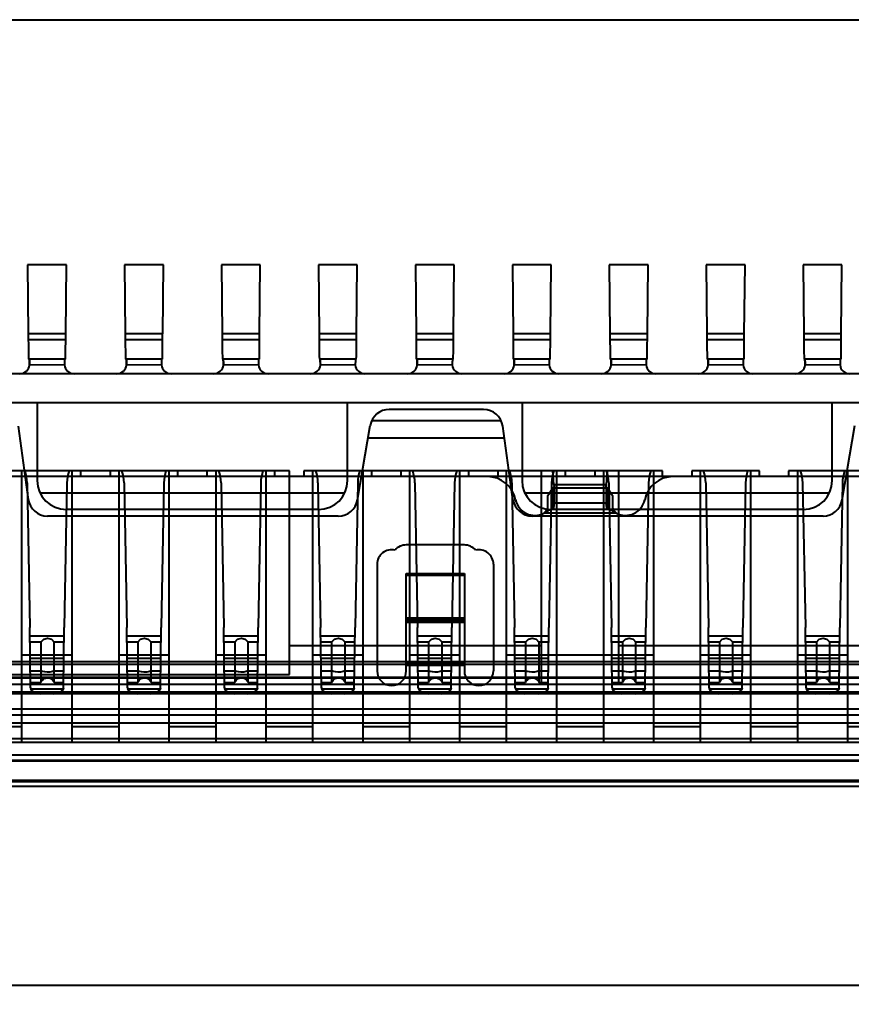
# Model space of a CAD drawing. Header units: millimetres. Extents: x 0 to 841, y 0 to 594.
# Drawn here: x 684.2 to 688.49, y 261.49 to 266.6 of the extents above; entities that cross this region are included whole.
import ezdxf

# ---------------------------------------------------------------- set-up
doc = ezdxf.new("R2010")
doc.units = ezdxf.units.MM
doc.header["$LTSCALE"] = 46.255
doc.layers.get('0').update_dxf_attribs({"linetype": 'CONTINUOUS'})
doc.layers.add('8_QUILTS', color=7, linetype='CONTINUOUS')
doc.styles.get("Standard").update_dxf_attribs({"font": 'txt', "width": 0.8})
doc.dimstyles.new('DIMSTYLE_1', dxfattribs={"dimtxt": 2.5, "dimasz": 3, "dimexe": 1.5, "dimexo": 1.2, "dimtad": 1, "dimdsep": 46, "dimtxsty": 'STANDARD', "dimblk": '_FILLED', "dimblk1": '_FILLED', "dimblk2": '_FILLED', "dimcen": 0.09, "dimazin": 2, "dimtp": 0.01, "dimtm": 0.01, "dimtfac": 1, "dimtofl": 0, "dimtmove": 0, "dimatfit": 3, "dimldrblk": '_FILLED', "dimfxl": 1, "dimtolj": 1, "dimarcsym": 0})

# ---------------------------------------------------------------- blocks, each defined once
blk = doc.blocks.new('_FILLED')
at = {"color": 0, "linetype": 'BYBLOCK'}
blk.add_solid([(0, 0), (-1, 0.1667), (-1, -0.1667)], dxfattribs=at)
blk = doc.blocks.new('*D0')
at = {"color": 7, "linetype": 'CONTINUOUS'}
for p, q in [((692.3383, 264.1405), (692.3383, 237.2835)), ((637.9118, 256.9031), (637.9118, 237.2835)), ((637.9118, 238.7835), (665.125, 238.7835)), ((692.3383, 238.7835), (665.125, 238.7835))]:
    blk.add_line(p, q, dxfattribs=at)
at = {"color": 7, "linetype": 'CONTINUOUS', "xscale": 3, "yscale": 3, "zscale": 3, "rotation": 180}
blk.add_blockref('_FILLED', (637.9118, 238.7835), dxfattribs=at)
at = {"color": 7, "linetype": 'CONTINUOUS', "xscale": 3, "yscale": 3, "zscale": 3}
blk.add_blockref('_FILLED', (692.3383, 238.7835), dxfattribs=at)
at = {"color": 7, "linetype": 'CONTINUOUS', "insert": (665.125, 241.9085), "char_height": 2.5, "width": 14, "attachment_point": 2, "line_spacing_factor": 0.9}
blk.add_mtext('(54.43)', dxfattribs=at)

msp = doc.modelspace()

# ---------------------------------------------------------------- linework, layer by layer
at = {"color": 7, "linetype": 'CONTINUOUS'}
msp.add_line((668.0383, 266.6031), (697.1383, 266.6031), dxfattribs=at)
at = {"layer": '8_QUILTS', "color": 7, "linetype": 'CONTINUOUS'}
for p, q in [((684.4383, 265.3405), (684.2383, 265.3405)), ((684.2383, 265.3405), (684.2418, 264.9833)), ((684.4348, 264.9833), (684.4383, 265.3405)), ((684.9383, 265.3405), (684.7383, 265.3405)), ((684.7383, 265.3405), (684.7418, 264.9833)), ((684.9348, 264.9833), (684.9383, 265.3405)), ((685.4383, 265.3405), (685.2383, 265.3405)), ((685.2383, 265.3405), (685.2418, 264.9833)), ((685.4348, 264.9833), (685.4383, 265.3405)), ((685.9383, 265.3405), (685.7383, 265.3405)), ((685.7383, 265.3405), (685.7418, 264.9833)), ((685.9348, 264.9833), (685.9383, 265.3405)), ((686.4383, 265.3405), (686.2383, 265.3405)), ((686.2383, 265.3405), (686.2418, 264.9833)), ((686.4348, 264.9833), (686.4383, 265.3405)), ((686.9383, 265.3405), (686.7383, 265.3405)), ((686.7383, 265.3405), (686.7418, 264.9833)), ((686.9348, 264.9833), (686.9383, 265.3405)), ((687.4383, 265.3405), (687.2383, 265.3405)), ((687.2383, 265.3405), (687.2418, 264.9833)), ((687.4348, 264.9833), (687.4383, 265.3405)), ((687.9383, 265.3405), (687.7383, 265.3405)), ((687.7383, 265.3405), (687.7418, 264.9833)), ((687.9348, 264.9833), (687.9383, 265.3405)), ((688.4383, 265.3405), (688.2383, 265.3405)), ((688.2383, 265.3405), (688.2418, 264.9833)), ((688.4348, 264.9833), (688.4383, 265.3405)), ((684.4348, 264.9833), (684.2418, 264.9833)), ((684.9348, 264.9833), (684.7418, 264.9833)), ((685.4348, 264.9833), (685.2418, 264.9833)), ((685.9348, 264.9833), (685.7418, 264.9833)), ((686.4348, 264.9833), (686.2418, 264.9833)), ((686.9348, 264.9833), (686.7418, 264.9833)), ((687.4348, 264.9833), (687.2418, 264.9833)), ((687.9348, 264.9833), (687.7418, 264.9833)), ((688.4348, 264.9833), (688.2418, 264.9833)), ((684.4347, 264.9533), (684.2418, 264.9533)), ((684.9347, 264.9533), (684.7418, 264.9533)), ((685.4347, 264.9533), (685.2418, 264.9533)), ((685.9347, 264.9533), (685.7418, 264.9533)), ((686.4347, 264.9533), (686.2418, 264.9533)), ((686.9347, 264.9533), (686.7418, 264.9533)), ((687.4347, 264.9533), (687.2418, 264.9533)), ((687.9347, 264.9533), (687.7418, 264.9533)), ((688.4347, 264.9533), (688.2418, 264.9533)), ((684.4336, 264.8533), (684.243, 264.8533)), ((684.4284, 264.8242), (684.248, 264.8233)), ((684.2483, 264.824), (684.2483, 264.826)), ((684.9336, 264.8533), (684.743, 264.8533)), ((684.9284, 264.8242), (684.748, 264.8233)), ((684.7483, 264.824), (684.7483, 264.826)), ((685.4336, 264.8533), (685.243, 264.8533)), ((685.4284, 264.8242), (685.248, 264.8233)), ((685.2483, 264.824), (685.2483, 264.826)), ((685.9336, 264.8533), (685.743, 264.8533)), ((685.9284, 264.8242), (685.748, 264.8233)), ((685.7483, 264.824), (685.7483, 264.826)), ((686.4336, 264.8533), (686.243, 264.8533)), ((686.4284, 264.8242), (686.248, 264.8233)), ((686.2483, 264.824), (686.2483, 264.826)), ((686.9336, 264.8533), (686.743, 264.8533)), ((686.9284, 264.8242), (686.748, 264.8233)), ((686.7483, 264.824), (686.7483, 264.826)), ((687.4336, 264.8533), (687.243, 264.8533)), ((687.4284, 264.8242), (687.248, 264.8233)), ((687.2483, 264.824), (687.2483, 264.826)), ((687.9336, 264.8533), (687.743, 264.8533)), ((687.9284, 264.8242), (687.748, 264.8233)), ((687.7483, 264.824), (687.7483, 264.826)), ((688.4336, 264.8533), (688.243, 264.8533)), ((688.4284, 264.8242), (688.248, 264.8233)), ((688.2483, 264.824), (688.2483, 264.826)), ((693.7583, 264.7781), (671.4183, 264.7781)), ((692.7483, 264.6281), (672.4283, 264.6281)), ((684.2883, 264.6281), (684.2883, 264.2281)), ((685.8883, 264.2281), (685.8883, 264.6281)), ((686.7883, 264.6281), (686.7883, 264.2281)), ((688.3883, 264.2281), (688.3883, 264.6281)), ((686.5899, 264.5944), (686.1035, 264.5944)), ((684.189, 264.5083), (684.2417, 264.1308)), ((685.9393, 264.1278), (686.0049, 264.5113)), ((686.6814, 264.5348), (686.012, 264.5348)), ((686.7417, 264.1308), (686.689, 264.5083)), ((688.4393, 264.1278), (688.5049, 264.5113)), ((686.6978, 264.4454), (685.9936, 264.4454)), ((694.0884, 264.2481), (671.0881, 264.2481)), ((685.5883, 264.2781), (683.1633, 264.2781)), ((684.2083, 262.8781), (684.2083, 264.2781)), ((684.2326, 264.248), (684.2083, 264.2481)), ((684.4683, 264.2481), (684.4439, 264.248)), ((684.4683, 262.8781), (684.4683, 264.2781)), ((684.5133, 264.2481), (684.5133, 264.2781)), ((684.6633, 264.2781), (684.6633, 264.2481)), ((684.7083, 264.2781), (684.7083, 262.8781)), ((684.7326, 264.248), (684.7083, 264.2481)), ((684.9683, 264.2481), (684.9439, 264.248)), ((684.9683, 262.8781), (684.9683, 264.2781)), ((685.0133, 264.2481), (685.0133, 264.2781)), ((685.1633, 264.2781), (685.1633, 264.2481)), ((685.2083, 264.2781), (685.2083, 262.8781)), ((685.4683, 262.8781), (685.4683, 264.2781)), ((685.5133, 264.2481), (685.5133, 264.2781)), ((685.5883, 263.2281), (685.5883, 264.2781)), ((687.5133, 264.2781), (685.6633, 264.2781)), ((685.6633, 264.2781), (685.6633, 264.2481)), ((685.7083, 264.2781), (685.7083, 262.8781)), ((685.9683, 262.8781), (685.9683, 264.2781)), ((686.0133, 264.2481), (686.0133, 264.2781)), ((686.1633, 264.2781), (686.1633, 264.2481)), ((686.2083, 264.2781), (686.2083, 262.8781)), ((686.4683, 262.8781), (686.4683, 264.2781)), ((686.5133, 264.2481), (686.5133, 264.2781)), ((686.6633, 264.2781), (686.6633, 264.2481)), ((686.7083, 262.8781), (686.7083, 264.2781)), ((686.8883, 263.1776), (686.8883, 264.2781)), ((686.9531, 264.2076), (686.9464, 264.2781)), ((686.9683, 262.8781), (686.9683, 264.2781)), ((687.0133, 264.2481), (687.0133, 264.2781)), ((687.1633, 264.2781), (687.1633, 264.2481)), ((687.2083, 264.2781), (687.2083, 262.8781)), ((687.2234, 264.2076), (687.2298, 264.2781)), ((687.2883, 263.1776), (687.2883, 264.2781)), ((687.4683, 262.8781), (687.4683, 264.2781)), ((687.5133, 264.2481), (687.5133, 264.2781)), ((688.0133, 264.2781), (687.6633, 264.2781)), ((687.6633, 264.2781), (687.6633, 264.2481)), ((687.7083, 262.8781), (687.7083, 264.2781)), ((687.9683, 262.8781), (687.9683, 264.2781)), ((688.0133, 264.2481), (688.0133, 264.2781)), ((690.0883, 264.2781), (688.1633, 264.2781)), ((688.1633, 264.2781), (688.1633, 264.2481)), ((688.2083, 264.2781), (688.2083, 262.8781)), ((688.4683, 262.8781), (688.4683, 264.2781)), ((684.2357, 264.2162), (684.2496, 263.4695)), ((684.4408, 264.2162), (684.427, 263.4695)), ((684.7357, 264.2162), (684.7496, 263.4695)), ((684.9408, 264.2162), (684.927, 263.4695)), ((685.2357, 264.2162), (685.2496, 263.4695)), ((685.4408, 264.2162), (685.427, 263.4695)), ((685.7357, 264.2162), (685.7496, 263.4695)), ((685.9408, 264.2162), (685.927, 263.4695)), ((686.2357, 264.2162), (686.2496, 263.4695)), ((686.4408, 264.2162), (686.427, 263.4695)), ((686.7357, 264.2162), (686.7496, 263.4695)), ((686.9408, 264.2162), (686.927, 263.4695)), ((686.9529, 264.2076), (686.9534, 264.1954)), ((686.9531, 264.2076), (687.2231, 264.2076)), ((686.9534, 264.2076), (686.9534, 264.112)), ((687.2229, 264.2076), (687.2229, 264.112)), ((687.2229, 264.1954), (687.2234, 264.2076)), ((687.2357, 264.2162), (687.2496, 263.4695)), ((687.4408, 264.2162), (687.427, 263.4695)), ((687.7357, 264.2162), (687.7496, 263.4695)), ((687.9408, 264.2162), (687.927, 263.4695)), ((688.2357, 264.2162), (688.2496, 263.4695)), ((688.4408, 264.2162), (688.427, 263.4695)), ((684.3023, 264.1647), (685.8742, 264.1647)), ((686.8023, 264.1647), (688.3742, 264.1647)), ((686.92, 264.149), (686.92, 264.0634)), ((686.9472, 264.1899), (687.2291, 264.1899)), ((686.9472, 264.0786), (686.9472, 264.1899)), ((687.2291, 264.1899), (687.2291, 264.0786)), ((687.2562, 264.0634), (687.2562, 264.149)), ((687.2229, 264.1115), (686.9533, 264.1115)), ((685.8408, 264.0447), (684.3408, 264.0447)), ((685.7383, 264.0781), (684.4383, 264.0781)), ((688.3408, 264.0447), (686.8408, 264.0447)), ((687.2754, 264.0601), (686.9008, 264.0601)), ((688.2383, 264.0781), (686.9383, 264.0781)), ((686.4908, 263.8958), (686.1908, 263.8958)), ((686.0408, 263.7958), (686.0408, 263.2458)), ((686.6408, 263.7964), (686.6408, 263.2458)), ((686.1908, 263.7488), (686.4908, 263.7488)), ((686.1908, 263.2458), (686.1908, 263.7488)), ((686.1908, 263.7405), (686.4908, 263.7405)), ((686.4908, 263.7488), (686.4908, 263.2458)), ((686.1908, 263.5191), (686.4908, 263.5191)), ((686.4908, 263.5107), (686.1908, 263.5107)), ((686.1908, 263.5037), (686.4908, 263.5037)), ((686.4908, 263.4954), (686.1908, 263.4954)), ((684.2533, 263.1597), (684.2496, 263.4695)), ((684.4233, 263.1597), (684.427, 263.4695)), ((684.7533, 263.1597), (684.7496, 263.4695)), ((684.9233, 263.1597), (684.927, 263.4695)), ((685.2533, 263.1597), (685.2496, 263.4695)), ((685.4233, 263.1597), (685.427, 263.4695)), ((685.7533, 263.1597), (685.7496, 263.4695)), ((685.9233, 263.1597), (685.927, 263.4695)), ((686.2533, 263.1597), (686.2496, 263.4695)), ((686.4233, 263.1597), (686.427, 263.4695)), ((686.7533, 263.1597), (686.7496, 263.4695)), ((686.9233, 263.1597), (686.927, 263.4695)), ((687.2533, 263.1597), (687.2496, 263.4695)), ((687.4233, 263.1597), (687.427, 263.4695)), ((687.7533, 263.1597), (687.7496, 263.4695)), ((687.9233, 263.1597), (687.927, 263.4695)), ((688.2533, 263.1597), (688.2496, 263.4695)), ((688.4233, 263.1597), (688.427, 263.4695)), ((684.2501, 263.4272), (684.4265, 263.4272)), ((684.3064, 263.3953), (684.2505, 263.3953)), ((684.3063, 263.3954), (684.3063, 263.1872)), ((684.4261, 263.3953), (684.3757, 263.3953)), ((684.3759, 263.1872), (684.3759, 263.3954)), ((684.7501, 263.4272), (684.9265, 263.4272)), ((684.8064, 263.3953), (684.7505, 263.3953)), ((684.8063, 263.3954), (684.8063, 263.1872)), ((684.9261, 263.3953), (684.8757, 263.3953)), ((684.8759, 263.1872), (684.8759, 263.3954)), ((685.2501, 263.4272), (685.4265, 263.4272)), ((685.3064, 263.3953), (685.2505, 263.3953)), ((685.3063, 263.3954), (685.3063, 263.1872)), ((685.4261, 263.3953), (685.3757, 263.3953)), ((685.3759, 263.1872), (685.3759, 263.3954)), ((685.5883, 263.3781), (686.8883, 263.3781)), ((685.7501, 263.4272), (685.9265, 263.4272)), ((685.8064, 263.3953), (685.7505, 263.3953)), ((685.8063, 263.3954), (685.8063, 263.1872)), ((685.9261, 263.3953), (685.8757, 263.3953)), ((685.8759, 263.1872), (685.8759, 263.3954)), ((686.2501, 263.4272), (686.4265, 263.4272)), ((686.3064, 263.3953), (686.2505, 263.3953)), ((686.3063, 263.3954), (686.3063, 263.1872)), ((686.4261, 263.3953), (686.3757, 263.3953)), ((686.3759, 263.1872), (686.3759, 263.3954)), ((686.7501, 263.4272), (686.9265, 263.4272)), ((686.8064, 263.3953), (686.7505, 263.3953)), ((686.8063, 263.3954), (686.8063, 263.1872)), ((686.9261, 263.3953), (686.8757, 263.3953)), ((686.8759, 263.1872), (686.8759, 263.3954)), ((687.2501, 263.4272), (687.4265, 263.4272)), ((687.3064, 263.3953), (687.2505, 263.3953)), ((687.2883, 263.3781), (688.5883, 263.3781)), ((687.3063, 263.3954), (687.3063, 263.1872)), ((687.4261, 263.3953), (687.3757, 263.3953)), ((687.3759, 263.1872), (687.3759, 263.3954)), ((687.7501, 263.4272), (687.9265, 263.4272)), ((687.8064, 263.3953), (687.7505, 263.3953)), ((687.8063, 263.3954), (687.8063, 263.1872)), ((687.9261, 263.3953), (687.8757, 263.3953)), ((687.8759, 263.1872), (687.8759, 263.3954)), ((688.2501, 263.4272), (688.4265, 263.4272)), ((688.3064, 263.3953), (688.2505, 263.3953)), ((688.3063, 263.3954), (688.3063, 263.1872)), ((688.4261, 263.3953), (688.3757, 263.3953)), ((688.3759, 263.1872), (688.3759, 263.3954)), ((684.4683, 263.3281), (684.2083, 263.3281)), ((684.9683, 263.3281), (684.7083, 263.3281)), ((685.4683, 263.3281), (685.2083, 263.3281)), ((685.9683, 263.3281), (685.7083, 263.3281)), ((686.4683, 263.3281), (686.2083, 263.3281)), ((687.4683, 263.3281), (686.7083, 263.3281)), ((687.9683, 263.3281), (687.7083, 263.3281)), ((688.4683, 263.3281), (688.2083, 263.3281)), ((692.746, 263.2925), (672.4355, 263.2925)), ((672.451, 263.2813), (692.7305, 263.2813)), ((684.4251, 263.31), (684.2515, 263.31)), ((684.9251, 263.31), (684.7515, 263.31)), ((685.4251, 263.31), (685.2515, 263.31)), ((685.9251, 263.31), (685.7515, 263.31)), ((686.4908, 263.2874), (686.1908, 263.2874)), ((686.1908, 263.2773), (686.4908, 263.2773)), ((686.1908, 263.2756), (686.4908, 263.2756)), ((686.4251, 263.31), (686.2515, 263.31)), ((686.9251, 263.31), (686.7515, 263.31)), ((687.4251, 263.31), (687.2515, 263.31)), ((687.9251, 263.31), (687.7515, 263.31)), ((688.4251, 263.31), (688.2515, 263.31)), ((684.0883, 263.2281), (685.5883, 263.2281)), ((684.2522, 263.2467), (684.3064, 263.2467)), ((684.3757, 263.2467), (684.4243, 263.2467)), ((684.7522, 263.2467), (684.8064, 263.2467)), ((684.8757, 263.2467), (684.9243, 263.2467)), ((685.2522, 263.2467), (685.3064, 263.2467)), ((685.3757, 263.2467), (685.4243, 263.2467)), ((685.7522, 263.2467), (685.8064, 263.2467)), ((685.8757, 263.2467), (685.9243, 263.2467)), ((686.2522, 263.2467), (686.3064, 263.2467)), ((686.3757, 263.2467), (686.4243, 263.2467)), ((686.7522, 263.2467), (686.8064, 263.2467)), ((686.8757, 263.2467), (686.9243, 263.2467)), ((687.2522, 263.2467), (687.3064, 263.2467)), ((687.3757, 263.2467), (687.4243, 263.2467)), ((687.7522, 263.2467), (687.8064, 263.2467)), ((687.8757, 263.2467), (687.9243, 263.2467)), ((688.2522, 263.2467), (688.3064, 263.2467)), ((688.3757, 263.2467), (688.4243, 263.2467)), ((692.7309, 263.2122), (672.4507, 263.2122)), ((692.7063, 263.2081), (672.4753, 263.2081)), ((682.7883, 263.1787), (686.8883, 263.1776)), ((684.2529, 263.1872), (684.3064, 263.1872)), ((684.3757, 263.1872), (684.4236, 263.1872)), ((684.7529, 263.1872), (684.8064, 263.1872)), ((684.8757, 263.1872), (684.9236, 263.1872)), ((685.2529, 263.1872), (685.3064, 263.1872)), ((685.3757, 263.1872), (685.4236, 263.1872)), ((685.7529, 263.1872), (685.8064, 263.1872)), ((685.8757, 263.1872), (685.9236, 263.1872)), ((686.2529, 263.1872), (686.3064, 263.1872)), ((686.3757, 263.1872), (686.4236, 263.1872)), ((686.7529, 263.1872), (686.8064, 263.1872)), ((686.8757, 263.1872), (686.9236, 263.1872)), ((686.8883, 263.1776), (692.7119, 263.1781)), ((687.2529, 263.1872), (687.3064, 263.1872)), ((687.3757, 263.1872), (687.4236, 263.1872)), ((687.7529, 263.1872), (687.8064, 263.1872)), ((687.8757, 263.1872), (687.9236, 263.1872)), ((688.2529, 263.1872), (688.3064, 263.1872)), ((688.3757, 263.1872), (688.4236, 263.1872)), ((672.4753, 263.1392), (692.7063, 263.1392)), ((692.6895, 263.1278), (672.492, 263.1278)), ((684.2542, 263.1539), (684.4224, 263.1539)), ((684.3733, 263.1289), (684.3033, 263.1289)), ((684.3963, 263.1325), (684.3931, 263.1315)), ((684.7542, 263.1539), (684.9224, 263.1539)), ((684.8733, 263.1289), (684.8033, 263.1289)), ((684.8963, 263.1325), (684.8931, 263.1315)), ((685.2542, 263.1539), (685.4224, 263.1539)), ((685.3733, 263.1289), (685.3033, 263.1289)), ((685.3963, 263.1325), (685.3931, 263.1315)), ((685.7542, 263.1539), (685.9224, 263.1539)), ((685.8733, 263.1289), (685.8033, 263.1289)), ((685.8963, 263.1325), (685.8931, 263.1315)), ((686.2542, 263.1539), (686.4224, 263.1539)), ((686.3733, 263.1289), (686.3033, 263.1289)), ((686.3963, 263.1325), (686.3931, 263.1315)), ((686.7542, 263.1539), (686.9224, 263.1539)), ((686.8733, 263.1289), (686.8033, 263.1289)), ((686.8963, 263.1325), (686.8931, 263.1315)), ((687.2542, 263.1539), (687.4224, 263.1539)), ((687.3733, 263.1289), (687.3033, 263.1289)), ((687.3963, 263.1325), (687.3931, 263.1315)), ((687.7542, 263.1539), (687.9224, 263.1539)), ((687.8733, 263.1289), (687.8033, 263.1289)), ((687.8963, 263.1325), (687.8931, 263.1315)), ((688.2542, 263.1539), (688.4224, 263.1539)), ((688.3733, 263.1289), (688.3033, 263.1289)), ((688.3963, 263.1325), (688.3931, 263.1315)), ((672.5112, 263.0504), (692.6654, 263.0504)), ((692.6518, 263.0179), (672.5297, 263.0179)), ((672.5375, 262.9781), (692.6391, 262.9781)), ((684.2083, 262.9581), (683.9683, 262.9581)), ((684.7083, 262.9581), (684.4683, 262.9581)), ((685.2083, 262.9581), (684.9683, 262.9581)), ((685.7083, 262.9581), (685.4683, 262.9581)), ((686.2083, 262.9581), (685.9683, 262.9581)), ((686.7083, 262.9581), (686.4683, 262.9581)), ((687.2083, 262.9581), (686.9683, 262.9581)), ((687.7083, 262.9581), (687.4683, 262.9581)), ((688.2083, 262.9581), (687.9683, 262.9581)), ((688.7083, 262.9581), (688.4683, 262.9581)), ((672.5708, 262.8981), (692.6108, 262.8981)), ((672.5739, 262.8781), (692.6027, 262.8781)), ((692.6858, 262.8118), (672.4958, 262.8118)), ((672.4958, 262.7859), (692.6858, 262.7859)), ((692.6858, 262.7801), (672.4958, 262.7801)), ((692.6858, 262.6819), (672.4958, 262.6819)), ((672.4958, 262.6762), (692.6858, 262.6762)), ((692.7019, 262.6502), (672.4796, 262.6502)), ((694.0508, 261.6247), (671.1308, 261.6247))]:
    msp.add_line(p, q, dxfattribs=at)
for points in [[(684.2471, 264.8533), (684.2475, 264.849), (684.2479, 264.838), (684.248, 264.8233)], [(684.7471, 264.8533), (684.7475, 264.849), (684.7479, 264.838), (684.748, 264.8233)], [(685.2471, 264.8533), (685.2475, 264.849), (685.2479, 264.838), (685.248, 264.8233)], [(685.7471, 264.8533), (685.7475, 264.849), (685.7479, 264.838), (685.748, 264.8233)], [(686.2471, 264.8533), (686.2475, 264.849), (686.2479, 264.838), (686.248, 264.8233)], [(686.7471, 264.8533), (686.7475, 264.849), (686.7479, 264.838), (686.748, 264.8233)], [(687.2471, 264.8533), (687.2475, 264.849), (687.2479, 264.838), (687.248, 264.8233)], [(687.7471, 264.8533), (687.7475, 264.849), (687.7479, 264.838), (687.748, 264.8233)], [(688.2471, 264.8533), (688.2475, 264.849), (688.2479, 264.838), (688.248, 264.8233)], [(686.92, 264.149), (686.931, 264.1647), (686.9397, 264.1786), (686.9472, 264.1899)], [(686.9472, 264.1899), (686.9501, 264.1911), (686.9522, 264.1926), (686.9534, 264.1947)], [(687.2229, 264.1947), (687.224, 264.1926), (687.2261, 264.1911), (687.2291, 264.1899)], [(687.2291, 264.1899), (687.2365, 264.1786), (687.2453, 264.1647), (687.2562, 264.149)], [(686.9533, 264.1115), (686.9522, 264.098), (686.9502, 264.0873), (686.9472, 264.0786)], [(687.2291, 264.0786), (687.226, 264.0873), (687.224, 264.098), (687.2229, 264.1115)], [(686.9008, 264.0601), (686.9075, 264.0672), (686.9139, 264.0751), (686.92, 264.0836)], [(686.92, 264.0634), (686.9137, 264.0622), (686.9073, 264.0611), (686.9008, 264.0601)], [(686.9472, 264.0786), (686.9388, 264.0768), (686.9298, 264.0747), (686.92, 264.0728)], [(687.2562, 264.0728), (687.2465, 264.0747), (687.2374, 264.0768), (687.2291, 264.0786)], [(687.2562, 264.0836), (687.2624, 264.0751), (687.2688, 264.0672), (687.2754, 264.0601)], [(687.2754, 264.0601), (687.2689, 264.0611), (687.2625, 264.0622), (687.2562, 264.0634)], [(684.3064, 263.3953), (684.3213, 263.4101), (684.3411, 263.4153), (684.3608, 263.4101), (684.3757, 263.3953)], [(684.8064, 263.3953), (684.8213, 263.4101), (684.8411, 263.4153), (684.8608, 263.4101), (684.8757, 263.3953)], [(685.3064, 263.3953), (685.3213, 263.4101), (685.3411, 263.4153), (685.3608, 263.4101), (685.3757, 263.3953)], [(685.8064, 263.3953), (685.8213, 263.4101), (685.8411, 263.4153), (685.8608, 263.4101), (685.8757, 263.3953)], [(686.3064, 263.3953), (686.3213, 263.4101), (686.3411, 263.4153), (686.3608, 263.4101), (686.3757, 263.3953)], [(686.8064, 263.3953), (686.8213, 263.4101), (686.8411, 263.4153), (686.8608, 263.4101), (686.8757, 263.3953)], [(687.3064, 263.3953), (687.3213, 263.4101), (687.3411, 263.4153), (687.3608, 263.4101), (687.3757, 263.3953)], [(687.8064, 263.3953), (687.8213, 263.4101), (687.8411, 263.4153), (687.8608, 263.4101), (687.8757, 263.3953)], [(688.3064, 263.3953), (688.3213, 263.4101), (688.3411, 263.4153), (688.3608, 263.4101), (688.3757, 263.3953)], [(684.3385, 263.2397), (684.3263, 263.2407), (684.3151, 263.2432), (684.3063, 263.2467)], [(684.3759, 263.2466), (684.3661, 263.2428), (684.3526, 263.2405), (684.3385, 263.2397)], [(684.8385, 263.2397), (684.8263, 263.2407), (684.8151, 263.2432), (684.8063, 263.2467)], [(684.8759, 263.2466), (684.8661, 263.2428), (684.8526, 263.2405), (684.8385, 263.2397)], [(685.3385, 263.2397), (685.3263, 263.2407), (685.3151, 263.2432), (685.3063, 263.2467)], [(685.3759, 263.2466), (685.3661, 263.2428), (685.3526, 263.2405), (685.3385, 263.2397)], [(685.8385, 263.2397), (685.8263, 263.2407), (685.8151, 263.2432), (685.8063, 263.2467)], [(685.8759, 263.2466), (685.8661, 263.2428), (685.8526, 263.2405), (685.8385, 263.2397)], [(686.3385, 263.2397), (686.3263, 263.2407), (686.3151, 263.2432), (686.3063, 263.2467)], [(686.3759, 263.2466), (686.3661, 263.2428), (686.3526, 263.2405), (686.3385, 263.2397)], [(686.8385, 263.2397), (686.8263, 263.2407), (686.8151, 263.2432), (686.8063, 263.2467)], [(686.8759, 263.2466), (686.8661, 263.2428), (686.8526, 263.2405), (686.8385, 263.2397)], [(687.3385, 263.2397), (687.3263, 263.2407), (687.3151, 263.2432), (687.3063, 263.2467)], [(687.3759, 263.2466), (687.3661, 263.2428), (687.3526, 263.2405), (687.3385, 263.2397)], [(687.8385, 263.2397), (687.8263, 263.2407), (687.8151, 263.2432), (687.8063, 263.2467)], [(687.8759, 263.2466), (687.8661, 263.2428), (687.8526, 263.2405), (687.8385, 263.2397)], [(688.3385, 263.2397), (688.3263, 263.2407), (688.3151, 263.2432), (688.3063, 263.2467)], [(688.3759, 263.2466), (688.3661, 263.2428), (688.3526, 263.2405), (688.3385, 263.2397)], [(684.3063, 263.1872), (684.3099, 263.1933), (684.3142, 263.1985), (684.3189, 263.203), (684.3241, 263.2067), (684.3298, 263.2095), (684.3358, 263.2111), (684.3419, 263.2114), (684.3476, 263.2105), (684.3531, 263.2087), (684.3585, 263.2061), (684.3637, 263.2026), (684.3685, 263.1983), (684.3725, 263.1932), (684.3759, 263.1872)], [(684.8063, 263.1872), (684.8099, 263.1933), (684.8142, 263.1985), (684.8189, 263.203), (684.8241, 263.2067), (684.8298, 263.2095), (684.8358, 263.2111), (684.8419, 263.2114), (684.8476, 263.2105), (684.8531, 263.2087), (684.8585, 263.2061), (684.8637, 263.2026), (684.8685, 263.1983), (684.8725, 263.1932), (684.8759, 263.1872)], [(685.3063, 263.1872), (685.3099, 263.1933), (685.3142, 263.1985), (685.3189, 263.203), (685.3241, 263.2067), (685.3298, 263.2095), (685.3358, 263.2111), (685.3419, 263.2114), (685.3476, 263.2105), (685.3531, 263.2087), (685.3585, 263.2061), (685.3637, 263.2026), (685.3685, 263.1983), (685.3725, 263.1932), (685.3759, 263.1872)], [(685.8063, 263.1872), (685.8099, 263.1933), (685.8142, 263.1985), (685.8189, 263.203), (685.8241, 263.2067), (685.8298, 263.2095), (685.8358, 263.2111), (685.8419, 263.2114), (685.8476, 263.2105), (685.8531, 263.2087), (685.8585, 263.2061), (685.8637, 263.2026), (685.8685, 263.1983), (685.8725, 263.1932), (685.8759, 263.1872)], [(686.3063, 263.1872), (686.3099, 263.1933), (686.3142, 263.1985), (686.3189, 263.203), (686.3241, 263.2067), (686.3298, 263.2095), (686.3358, 263.2111), (686.3419, 263.2114), (686.3476, 263.2105), (686.3531, 263.2087), (686.3585, 263.2061), (686.3637, 263.2026), (686.3685, 263.1983), (686.3725, 263.1932), (686.3759, 263.1872)], [(686.8063, 263.1872), (686.8099, 263.1933), (686.8142, 263.1985), (686.8189, 263.203), (686.8241, 263.2067), (686.8298, 263.2095), (686.8358, 263.2111), (686.8419, 263.2114), (686.8476, 263.2105), (686.8531, 263.2087), (686.8585, 263.2061), (686.8637, 263.2026), (686.8685, 263.1983), (686.8725, 263.1932), (686.8759, 263.1872)], [(687.3063, 263.1872), (687.3099, 263.1933), (687.3142, 263.1985), (687.3189, 263.203), (687.3241, 263.2067), (687.3298, 263.2095), (687.3358, 263.2111), (687.3419, 263.2114), (687.3476, 263.2105), (687.3531, 263.2087), (687.3585, 263.2061), (687.3637, 263.2026), (687.3685, 263.1983), (687.3725, 263.1932), (687.3759, 263.1872)], [(687.8063, 263.1872), (687.8099, 263.1933), (687.8142, 263.1985), (687.8189, 263.203), (687.8241, 263.2067), (687.8298, 263.2095), (687.8358, 263.2111), (687.8419, 263.2114), (687.8476, 263.2105), (687.8531, 263.2087), (687.8585, 263.2061), (687.8637, 263.2026), (687.8685, 263.1983), (687.8725, 263.1932), (687.8759, 263.1872)], [(688.3063, 263.1872), (688.3099, 263.1933), (688.3142, 263.1985), (688.3189, 263.203), (688.3241, 263.2067), (688.3298, 263.2095), (688.3358, 263.2111), (688.3419, 263.2114), (688.3476, 263.2105), (688.3531, 263.2087), (688.3585, 263.2061), (688.3637, 263.2026), (688.3685, 263.1983), (688.3725, 263.1932), (688.3759, 263.1872)], [(684.2533, 263.1597), (684.2572, 263.1477), (684.2676, 263.1381), (684.2699, 263.1368)], [(684.2533, 263.1597), (684.2534, 263.1578), (684.2538, 263.1559), (684.2543, 263.1539)], [(684.3033, 263.1289), (684.2865, 263.1306), (684.2721, 263.1356), (684.2608, 263.1434), (684.2542, 263.1539)], [(684.2543, 263.1539), (684.2574, 263.1476), (684.2625, 263.1418), (684.2699, 263.1368)], [(684.2699, 263.1368), (684.2802, 263.1325), (684.2916, 263.1298), (684.3033, 263.1288)], [(684.2802, 263.1325), (684.2834, 263.1315), (684.3033, 263.1289)], [(684.4224, 263.1539), (684.4125, 263.1406), (684.3946, 263.1318), (684.3733, 263.1289)], [(684.3733, 263.1288), (684.3849, 263.1297), (684.3963, 263.1325), (684.4065, 263.137)], [(684.4232, 263.1597), (684.4197, 263.1482), (684.4094, 263.1387), (684.4065, 263.137)], [(684.4065, 263.137), (684.4139, 263.1419), (684.4193, 263.1476), (684.4223, 263.1539)], [(684.4223, 263.1539), (684.4228, 263.1558), (684.4231, 263.1577), (684.4232, 263.1597)], [(684.7533, 263.1597), (684.7572, 263.1477), (684.7676, 263.1381), (684.7699, 263.1368)], [(684.7533, 263.1597), (684.7534, 263.1578), (684.7538, 263.1559), (684.7543, 263.1539)], [(684.8033, 263.1289), (684.7865, 263.1306), (684.7721, 263.1356), (684.7608, 263.1434), (684.7542, 263.1539)], [(684.7543, 263.1539), (684.7574, 263.1476), (684.7625, 263.1418), (684.7699, 263.1368)], [(684.7699, 263.1368), (684.7802, 263.1325), (684.7916, 263.1298), (684.8033, 263.1288)], [(684.7802, 263.1325), (684.7834, 263.1315), (684.8033, 263.1289)], [(684.9224, 263.1539), (684.9125, 263.1406), (684.8946, 263.1318), (684.8733, 263.1289)], [(684.8733, 263.1288), (684.8849, 263.1297), (684.8963, 263.1325), (684.9065, 263.137)], [(684.9232, 263.1597), (684.9197, 263.1482), (684.9094, 263.1387), (684.9065, 263.137)], [(684.9065, 263.137), (684.9139, 263.1419), (684.9193, 263.1476), (684.9223, 263.1539)], [(684.9223, 263.1539), (684.9228, 263.1558), (684.9231, 263.1577), (684.9232, 263.1597)], [(685.2533, 263.1597), (685.2572, 263.1477), (685.2676, 263.1381), (685.2699, 263.1368)], [(685.2533, 263.1597), (685.2534, 263.1578), (685.2538, 263.1559), (685.2543, 263.1539)], [(685.3033, 263.1289), (685.2865, 263.1306), (685.2721, 263.1356), (685.2608, 263.1434), (685.2542, 263.1539)], [(685.2543, 263.1539), (685.2574, 263.1476), (685.2625, 263.1418), (685.2699, 263.1368)], [(685.2699, 263.1368), (685.2802, 263.1325), (685.2916, 263.1298), (685.3033, 263.1288)], [(685.2802, 263.1325), (685.2834, 263.1315), (685.3033, 263.1289)], [(685.4224, 263.1539), (685.4125, 263.1406), (685.3946, 263.1318), (685.3733, 263.1289)], [(685.3733, 263.1288), (685.3849, 263.1297), (685.3963, 263.1325), (685.4065, 263.137)], [(685.4232, 263.1597), (685.4197, 263.1482), (685.4094, 263.1387), (685.4065, 263.137)], [(685.4065, 263.137), (685.4139, 263.1419), (685.4193, 263.1476), (685.4223, 263.1539)], [(685.4223, 263.1539), (685.4228, 263.1558), (685.4231, 263.1577), (685.4232, 263.1597)], [(685.7533, 263.1597), (685.7572, 263.1477), (685.7676, 263.1381), (685.7699, 263.1368)], [(685.7533, 263.1597), (685.7534, 263.1578), (685.7538, 263.1559), (685.7543, 263.1539)], [(685.8033, 263.1289), (685.7865, 263.1306), (685.7721, 263.1356), (685.7608, 263.1434), (685.7542, 263.1539)], [(685.7543, 263.1539), (685.7574, 263.1476), (685.7625, 263.1418), (685.7699, 263.1368)], [(685.7699, 263.1368), (685.7802, 263.1325), (685.7916, 263.1298), (685.8033, 263.1288)], [(685.7802, 263.1325), (685.7834, 263.1315), (685.8033, 263.1289)], [(685.9224, 263.1539), (685.9125, 263.1406), (685.8946, 263.1318), (685.8733, 263.1289)], [(685.8733, 263.1288), (685.8849, 263.1297), (685.8963, 263.1325), (685.9065, 263.137)], [(685.9232, 263.1597), (685.9197, 263.1482), (685.9094, 263.1387), (685.9065, 263.137)], [(685.9065, 263.137), (685.9139, 263.1419), (685.9193, 263.1476), (685.9223, 263.1539)], [(685.9223, 263.1539), (685.9228, 263.1558), (685.9231, 263.1577), (685.9232, 263.1597)], [(686.2533, 263.1597), (686.2572, 263.1477), (686.2676, 263.1381), (686.2699, 263.1368)], [(686.2533, 263.1597), (686.2534, 263.1578), (686.2538, 263.1559), (686.2543, 263.1539)], [(686.3033, 263.1289), (686.2865, 263.1306), (686.2721, 263.1356), (686.2608, 263.1434), (686.2542, 263.1539)], [(686.2543, 263.1539), (686.2574, 263.1476), (686.2625, 263.1418), (686.2699, 263.1368)], [(686.2699, 263.1368), (686.2802, 263.1325), (686.2916, 263.1298), (686.3033, 263.1288)], [(686.2802, 263.1325), (686.2834, 263.1315), (686.3033, 263.1289)], [(686.4224, 263.1539), (686.4125, 263.1406), (686.3946, 263.1318), (686.3733, 263.1289)], [(686.3733, 263.1288), (686.3849, 263.1297), (686.3963, 263.1325), (686.4065, 263.137)], [(686.4232, 263.1597), (686.4197, 263.1482), (686.4094, 263.1387), (686.4065, 263.137)], [(686.4065, 263.137), (686.4139, 263.1419), (686.4193, 263.1476), (686.4223, 263.1539)], [(686.4223, 263.1539), (686.4228, 263.1558), (686.4231, 263.1577), (686.4232, 263.1597)], [(686.7533, 263.1597), (686.7572, 263.1477), (686.7676, 263.1381), (686.7699, 263.1368)], [(686.7533, 263.1597), (686.7534, 263.1578), (686.7538, 263.1559), (686.7543, 263.1539)], [(686.8033, 263.1289), (686.7865, 263.1306), (686.7721, 263.1356), (686.7608, 263.1434), (686.7542, 263.1539)], [(686.7543, 263.1539), (686.7574, 263.1476), (686.7625, 263.1418), (686.7699, 263.1368)], [(686.7699, 263.1368), (686.7802, 263.1325), (686.7916, 263.1298), (686.8033, 263.1288)], [(686.7802, 263.1325), (686.7834, 263.1315), (686.8033, 263.1289)], [(686.9224, 263.1539), (686.9125, 263.1406), (686.8946, 263.1318), (686.8733, 263.1289)], [(686.8733, 263.1288), (686.8849, 263.1297), (686.8963, 263.1325), (686.9065, 263.137)], [(686.9232, 263.1597), (686.9197, 263.1482), (686.9094, 263.1387), (686.9065, 263.137)], [(686.9065, 263.137), (686.9139, 263.1419), (686.9193, 263.1476), (686.9223, 263.1539)], [(686.9223, 263.1539), (686.9228, 263.1558), (686.9231, 263.1577), (686.9232, 263.1597)], [(687.2533, 263.1597), (687.2572, 263.1477), (687.2676, 263.1381), (687.2699, 263.1368)], [(687.2533, 263.1597), (687.2534, 263.1578), (687.2538, 263.1559), (687.2543, 263.1539)], [(687.3033, 263.1289), (687.2865, 263.1306), (687.2721, 263.1356), (687.2608, 263.1434), (687.2542, 263.1539)], [(687.2543, 263.1539), (687.2574, 263.1476), (687.2625, 263.1418), (687.2699, 263.1368)], [(687.2699, 263.1368), (687.2802, 263.1325), (687.2916, 263.1298), (687.3033, 263.1288)], [(687.2802, 263.1325), (687.2834, 263.1315), (687.3033, 263.1289)], [(687.4224, 263.1539), (687.4125, 263.1406), (687.3946, 263.1318), (687.3733, 263.1289)], [(687.3733, 263.1288), (687.3849, 263.1297), (687.3963, 263.1325), (687.4065, 263.137)], [(687.4232, 263.1597), (687.4197, 263.1482), (687.4094, 263.1387), (687.4065, 263.137)], [(687.4065, 263.137), (687.4139, 263.1419), (687.4193, 263.1476), (687.4223, 263.1539)], [(687.4223, 263.1539), (687.4228, 263.1558), (687.4231, 263.1577), (687.4232, 263.1597)], [(687.7533, 263.1597), (687.7572, 263.1477), (687.7676, 263.1381), (687.7699, 263.1368)], [(687.7533, 263.1597), (687.7534, 263.1578), (687.7538, 263.1559), (687.7543, 263.1539)], [(687.8033, 263.1289), (687.7865, 263.1306), (687.7721, 263.1356), (687.7608, 263.1434), (687.7542, 263.1539)], [(687.7543, 263.1539), (687.7574, 263.1476), (687.7625, 263.1418), (687.7699, 263.1368)], [(687.7699, 263.1368), (687.7802, 263.1325), (687.7916, 263.1298), (687.8033, 263.1288)], [(687.7802, 263.1325), (687.7834, 263.1315), (687.8033, 263.1289)], [(687.9224, 263.1539), (687.9125, 263.1406), (687.8946, 263.1318), (687.8733, 263.1289)], [(687.8733, 263.1288), (687.8849, 263.1297), (687.8963, 263.1325), (687.9065, 263.137)], [(687.9232, 263.1597), (687.9197, 263.1482), (687.9094, 263.1387), (687.9065, 263.137)], [(687.9065, 263.137), (687.9139, 263.1419), (687.9193, 263.1476), (687.9223, 263.1539)], [(687.9223, 263.1539), (687.9228, 263.1558), (687.9231, 263.1577), (687.9232, 263.1597)], [(688.2533, 263.1597), (688.2572, 263.1477), (688.2676, 263.1381), (688.2699, 263.1368)], [(688.2533, 263.1597), (688.2534, 263.1578), (688.2538, 263.1559), (688.2543, 263.1539)], [(688.3033, 263.1289), (688.2865, 263.1306), (688.2721, 263.1356), (688.2608, 263.1434), (688.2542, 263.1539)], [(688.2543, 263.1539), (688.2574, 263.1476), (688.2625, 263.1418), (688.2699, 263.1368)], [(688.2699, 263.1368), (688.2802, 263.1325), (688.2916, 263.1298), (688.3033, 263.1288)], [(688.2802, 263.1325), (688.2834, 263.1315), (688.3033, 263.1289)], [(688.4224, 263.1539), (688.4125, 263.1406), (688.3946, 263.1318), (688.3733, 263.1289)], [(688.3733, 263.1288), (688.3849, 263.1297), (688.3963, 263.1325), (688.4065, 263.137)], [(688.4232, 263.1597), (688.4197, 263.1482), (688.4094, 263.1387), (688.4065, 263.137)], [(688.4065, 263.137), (688.4139, 263.1419), (688.4193, 263.1476), (688.4223, 263.1539)], [(688.4223, 263.1539), (688.4228, 263.1558), (688.4231, 263.1577), (688.4232, 263.1597)]]:
    msp.add_lwpolyline(points, dxfattribs=at)
for centre, radius, start, end in [((691.1327, 264.9833), 6.8909, 180.00006, 181.08103), ((677.5438, 264.9833), 6.8909, 358.91897, 360), ((691.6327, 264.9833), 6.8909, 180.00006, 181.08103), ((678.0438, 264.9833), 6.8909, 358.91897, 360), ((692.1327, 264.9833), 6.8909, 180.00006, 181.08103), ((678.5438, 264.9833), 6.8909, 358.91897, 360), ((692.6327, 264.9833), 6.8909, 180.00006, 181.08103), ((679.0438, 264.9833), 6.8909, 358.91897, 360), ((693.1327, 264.9833), 6.8909, 180.00006, 181.08103), ((679.5438, 264.9833), 6.8909, 358.91897, 360), ((693.6327, 264.9833), 6.8909, 180.00006, 181.08103), ((680.0438, 264.9833), 6.8909, 358.91897, 360), ((694.1327, 264.9833), 6.8909, 180.00006, 181.08103), ((680.5438, 264.9833), 6.8909, 358.91897, 360), ((694.6327, 264.9833), 6.8909, 180.00006, 181.08103), ((681.0438, 264.9833), 6.8909, 358.91897, 360), ((695.1327, 264.9833), 6.8909, 180.00006, 181.08103), ((681.5438, 264.9833), 6.8909, 358.91897, 360), ((684.1983, 264.8281), 0.05, 270, 354.5476), ((683.931, 264.826), 0.3172, 0, 4.946), ((683.931, 264.826), 0.3172, 359.6408, 360), ((684.7737, 264.8248), 0.3454, 175.2621, 180.0962), ((684.4783, 264.8281), 0.05, 184.4282, 270), ((684.6983, 264.8281), 0.05, 270, 354.5476), ((684.431, 264.826), 0.3172, 0, 4.946), ((684.431, 264.826), 0.3172, 359.6408, 360), ((685.2737, 264.8248), 0.3454, 175.2621, 180.0962), ((684.9783, 264.8281), 0.05, 184.4282, 270), ((685.1983, 264.8281), 0.05, 270, 354.5476), ((684.931, 264.826), 0.3172, 0, 4.946), ((684.931, 264.826), 0.3172, 359.6408, 360), ((685.7737, 264.8248), 0.3454, 175.2621, 180.0962), ((685.4783, 264.8281), 0.05, 184.4282, 270), ((685.6983, 264.8281), 0.05, 270, 354.5476), ((685.431, 264.826), 0.3172, 0, 4.946), ((685.431, 264.826), 0.3172, 359.6408, 360), ((686.2737, 264.8248), 0.3454, 175.2621, 180.0962), ((685.9783, 264.8281), 0.05, 184.4282, 270), ((686.1983, 264.8281), 0.05, 270, 354.5476), ((685.931, 264.826), 0.3172, 0, 4.946), ((685.931, 264.826), 0.3172, 359.6408, 360), ((686.7737, 264.8248), 0.3454, 175.2621, 180.0962), ((686.4783, 264.8281), 0.05, 184.4282, 270), ((686.6983, 264.8281), 0.05, 270, 354.5476), ((686.431, 264.826), 0.3172, 0, 4.946), ((686.431, 264.826), 0.3172, 359.6408, 360), ((687.2737, 264.8248), 0.3454, 175.2621, 180.0962), ((686.9783, 264.8281), 0.05, 184.4282, 270), ((687.1983, 264.8281), 0.05, 270, 354.5476), ((686.931, 264.826), 0.3172, 0, 4.946), ((686.931, 264.826), 0.3172, 359.6408, 360), ((687.7737, 264.8248), 0.3454, 175.2621, 180.0962), ((687.4783, 264.8281), 0.05, 184.4282, 270), ((687.6983, 264.8281), 0.05, 270, 354.5476), ((687.431, 264.826), 0.3172, 0, 4.946), ((687.431, 264.826), 0.3172, 359.6408, 360), ((688.2737, 264.8248), 0.3454, 175.2621, 180.0962), ((687.9783, 264.8281), 0.05, 184.4282, 270), ((688.1983, 264.8281), 0.05, 270, 354.5476), ((687.931, 264.826), 0.3172, 0, 4.946), ((687.931, 264.826), 0.3172, 359.6408, 360), ((688.7737, 264.8248), 0.3454, 175.2621, 180.0962), ((688.4783, 264.8281), 0.05, 184.4282, 270), ((686.1035, 264.4944), 0.1, 90, 170.2996), ((686.5899, 264.4944), 0.1, 7.9568, 90), ((684.0358, 264.2125), 0.2, 1.0618, 19.1353), ((684.6408, 264.2125), 0.2, 160.8647, 178.9382), ((684.5358, 264.2125), 0.2, 1.0618, 19.1353), ((685.1408, 264.2125), 0.2, 160.8647, 178.9382), ((685.0358, 264.2125), 0.2, 1.0618, 19.1353), ((685.6408, 264.2125), 0.2, 160.8647, 178.9382), ((685.5358, 264.2125), 0.2, 1.0618, 19.1353), ((686.1408, 264.2125), 0.2, 160.8647, 178.9382), ((686.0358, 264.2125), 0.2, 1.0618, 19.1353), ((686.6408, 264.2125), 0.2, 160.8647, 178.9382), ((686.6084, 264.0981), 0.15, 11.537, 90), ((686.5358, 264.2125), 0.2, 1.0618, 19.1353), ((687.1408, 264.2125), 0.2, 160.8647, 178.9382), ((687.0358, 264.2125), 0.2, 1.0618, 19.1353), ((687.5678, 264.0981), 0.15, 90, 168.463), ((687.6408, 264.2125), 0.2, 160.8647, 178.9382), ((687.5358, 264.2125), 0.2, 1.0618, 19.1353), ((688.1408, 264.2125), 0.2, 160.8647, 178.9382), ((688.0358, 264.2125), 0.2, 1.0618, 19.1353), ((688.6408, 264.2125), 0.2, 160.8647, 178.9382), ((684.4383, 264.2281), 0.15, 180, 270), ((685.7383, 264.2281), 0.15, 270, 360), ((686.9383, 264.2281), 0.15, 180, 270), ((688.2383, 264.2281), 0.15, 270, 360), ((684.3408, 264.1447), 0.1, 187.9568, 270), ((685.8408, 264.1447), 0.1, 270, 350.2996), ((686.8408, 264.1447), 0.1, 187.9568, 270), ((686.8534, 264.1481), 0.1, 191.537, 298.3515), ((687.3229, 264.1481), 0.1, 241.6485, 348.463), ((688.3408, 264.1447), 0.1, 270, 350.2996), ((686.1908, 263.8208), 0.075, 90, 140.2411), ((686.4908, 263.8208), 0.075, 39.759, 90), ((686.1158, 263.7958), 0.075, 76.5282, 180), ((686.5658, 263.7958), 0.075, 0, 103.3711), ((686.1158, 263.2458), 0.075, 180, 0), ((686.5658, 263.2458), 0.075, 180, 360)]:
    msp.add_arc(centre, radius, start, end, dxfattribs=at)

# ---------------------------------------------------------------- dimensions: what is measured, and where the dimension line sits
at = {"color": 7, "linetype": 'CONTINUOUS'}
dim = msp.add_linear_dim(base=(692.3383, 238.7835), p1=(637.9118, 258.1031), p2=(692.3383, 265.3405), text='(<>)', dimstyle='DIMSTYLE_1', dxfattribs=at)
dim.commit()
dim.dimension.update_dxf_attribs({"geometry": '*D0', "text_midpoint": (665.125, 238.7835), "dimtype": 160})

doc.saveas('drawing.dxf')
